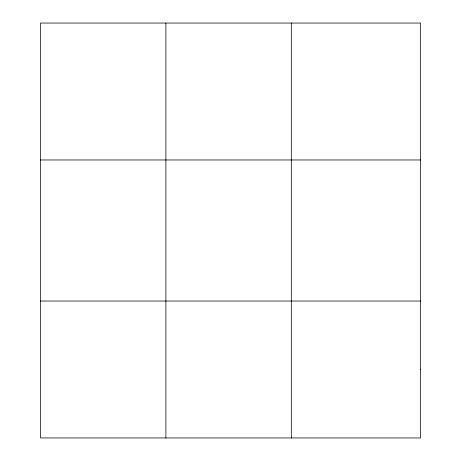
<?xml version="1.0" encoding="UTF-8"?>
<svg xmlns="http://www.w3.org/2000/svg" width="461" height="461" viewBox="0 0 461 461"><rect width="100%" height="100%" fill="white"/><g stroke="black" fill="none" stroke-linecap="round" stroke-linejoin="round"><path stroke-width="0.69" d="M165.885 23.05L165.885 437.95M291.312 23.05L291.312 437.95M40.459 159.967L420.541 159.967M40.459 301.033L420.541 301.033M420.541 369.492L420.541 437.95L40.459 437.95L40.459 23.05L420.541 23.05L420.541 369.492"/></g></svg>
